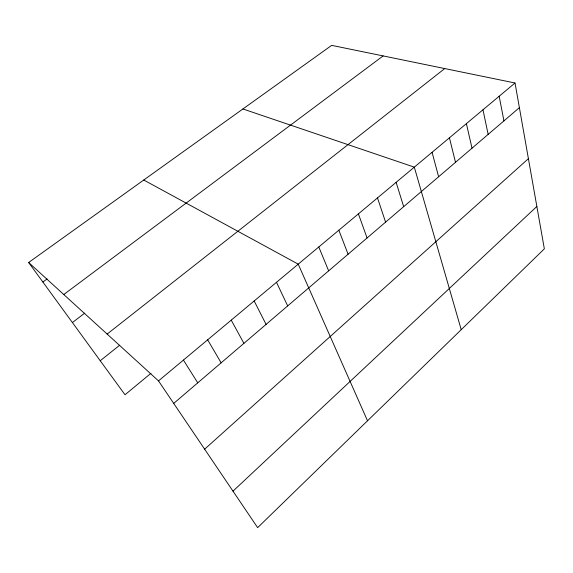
<?xml version="1.0" encoding="UTF-8"?>
<svg xmlns="http://www.w3.org/2000/svg" width="573" height="573" viewBox="0 0 573 573"><rect width="100%" height="100%" fill="white"/><g stroke="black" fill="none" stroke-linecap="round" stroke-linejoin="round"><path stroke-width="0.86" d="M232.989 491.154L536.858 206.459M204.64 449.182L528.406 158.664M173.719 403.406L519.389 107.66M158.506 380.895L515.027 82.992L544.35 248.84L257.642 527.64L158.506 380.895L28.65 262.498L331.674 45.36L515.027 82.992M150.978 373.274L125.021 394.754L28.65 262.498M100.232 360.739L119.714 345.197M107.144 334.066L444.727 68.567M72.413 322.556L84.74 313.116M63.775 294.522L383.129 55.918M42.882 282.023L47.086 278.944M242.916 108.963L414.315 167.151L461.215 329.683M143.751 180.015L298.225 264.146L367.515 420.797M183.424 360.073L197.757 382.843M207.655 339.825L221.142 362.831M231.227 320.128L243.912 343.349M254.161 300.968L266.087 324.382M276.487 282.31L287.682 305.903M318.789 246.963L328.651 270.85M338.844 230.21L348.09 254.219M358.404 213.865L367.064 237.988M377.492 197.914L385.586 222.138M396.122 182.35L403.679 206.66M432.078 152.303L438.624 176.763M449.433 137.799L455.506 162.317M466.393 123.632L472.009 148.199M482.975 109.78L488.153 134.39M499.176 96.235L503.939 120.882"/></g></svg>
